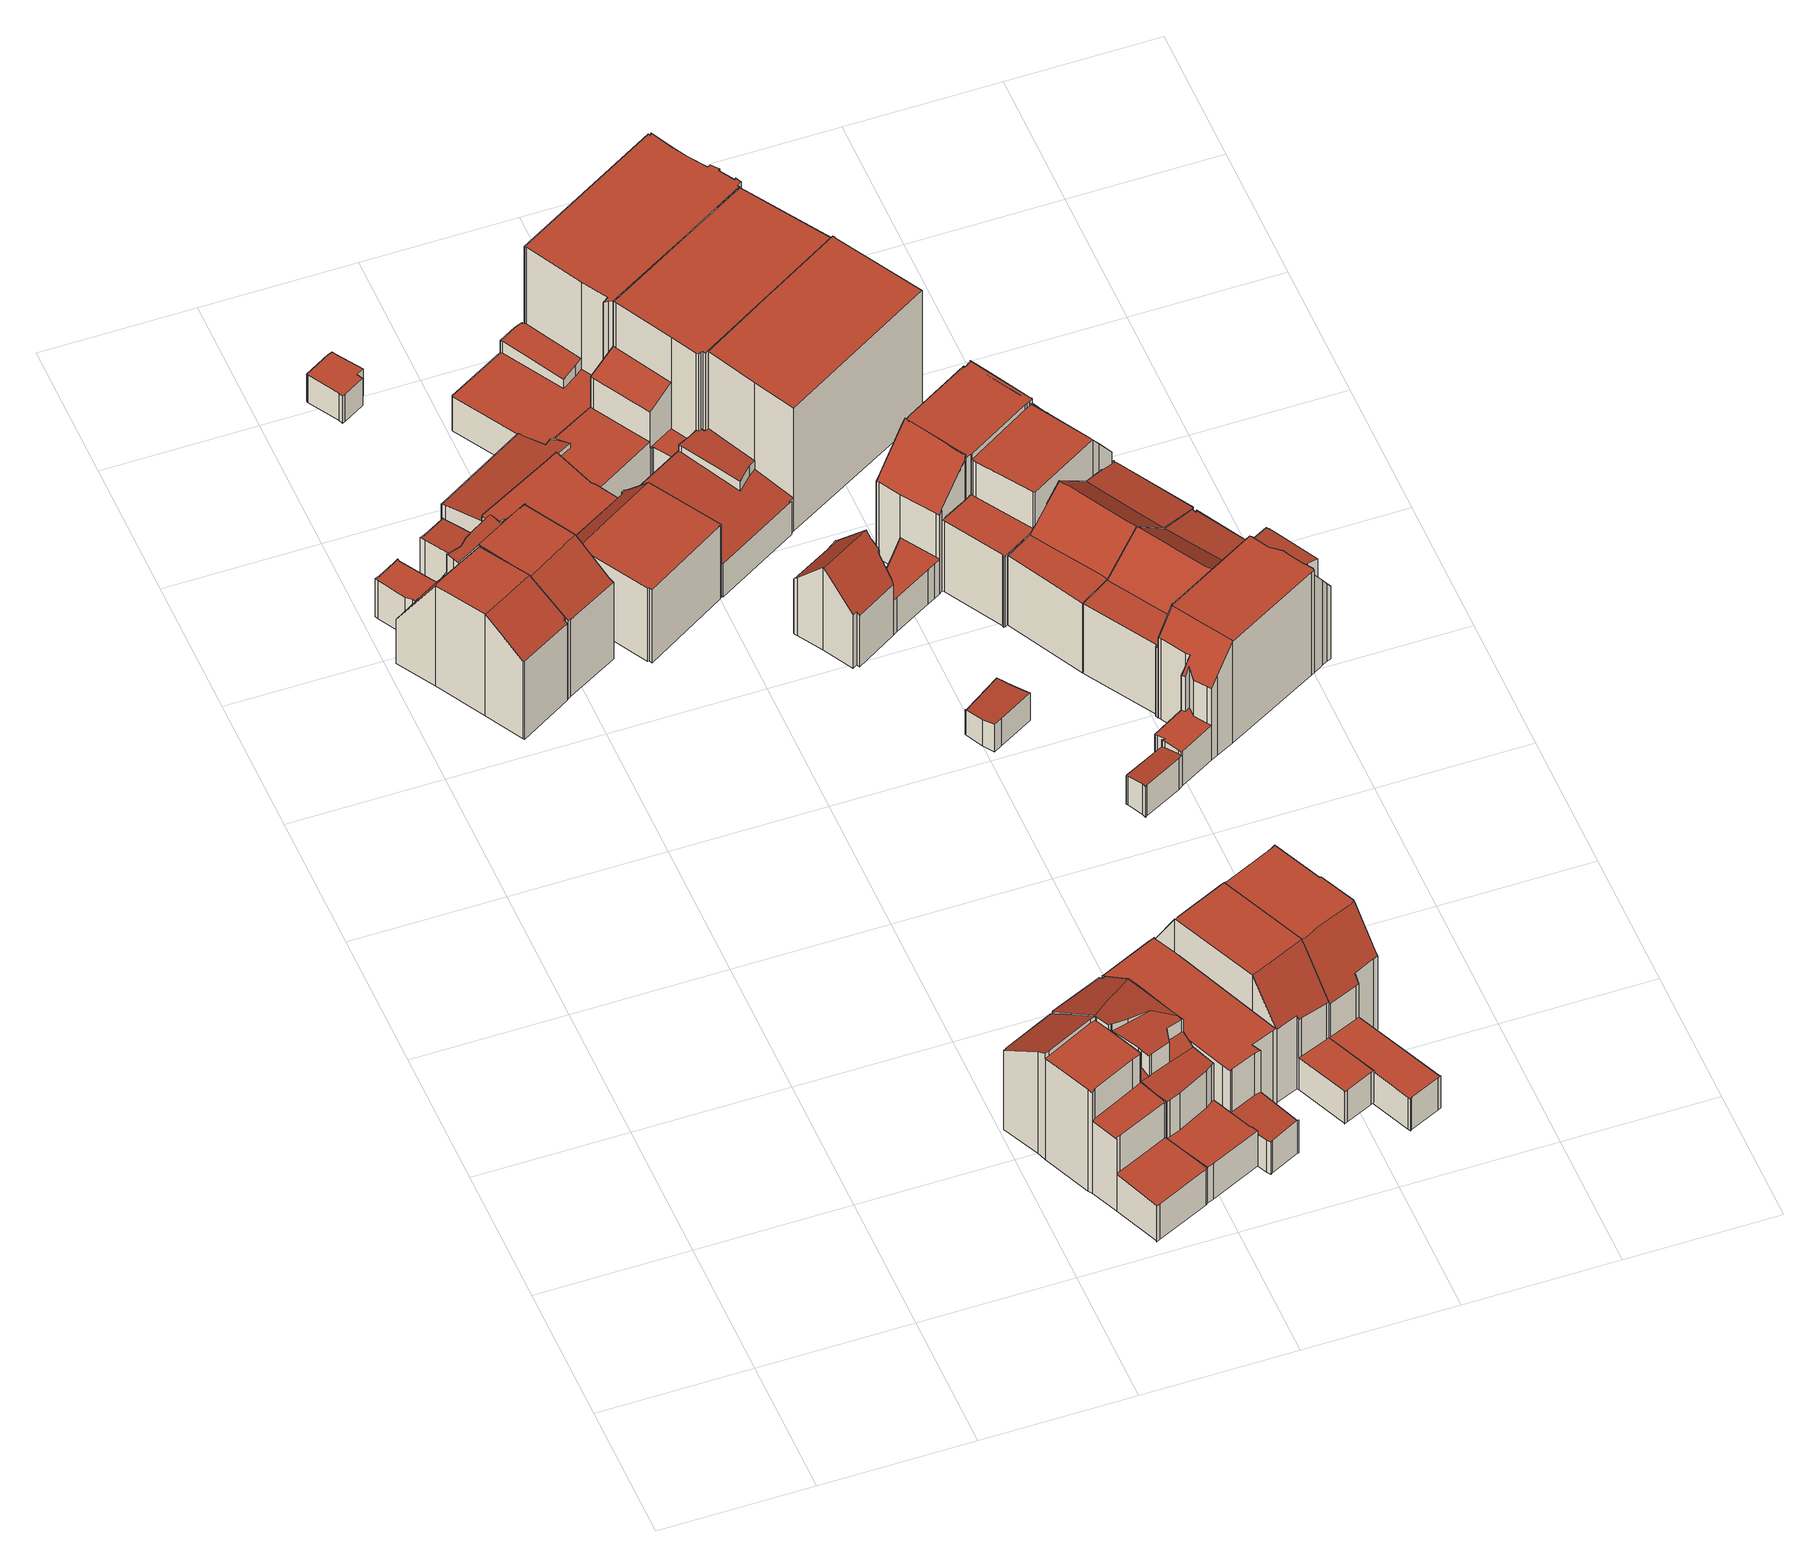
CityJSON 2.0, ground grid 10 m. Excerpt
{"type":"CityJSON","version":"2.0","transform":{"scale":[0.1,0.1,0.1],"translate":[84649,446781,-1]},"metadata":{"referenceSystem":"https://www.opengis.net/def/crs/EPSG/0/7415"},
"CityObjects":{
"building1":{"type":"Building","attributes":{"dak_type":"slanted","data_area":38.62,"data_coverage":0.849,"geconstateerd":false,"gid":18958250,"h_dak_50p":7.44,"h_dak_70p":8.43,"h_dak_max":8.59,"h_dak_min":3.1,"h_maaiveld":-0.127,"kas_warenhuis":false,"lod11_replace":false,"ondergronds_type":"above ground","oorspronkelijkbouwjaar":1907,"pw_actueel":"yes","pw_bron":"ahn3","reconstructie_methode":"tudelft3d-geoflow","reconstruction_skipped":false,"rmse_lod12":2.55,"rmse_lod13":1.94,"rmse_lod22":0.0307,"rn":1,"status":"Pand in gebruik","t_run":51.1,"val3dity_codes_lod12":"[]","val3dity_codes_lod13":"[]","val3dity_codes_lod22":"[]"},"children":["building1-1"]},
"building1-1":{"type":"BuildingPart","parents":["building1"],"geometry":[{"type":"Solid","lod":"2.2","boundaries":[[[[0,1,2,3,4,5,6,7,8,9,10,11,12,13,14,15,16,17,18,19,20,21,22,23,24]],[[25,14,13,26]],[[27,4,3,28]],[[29,0,24,30]],[[31,11,10,32]],[[33,12,11,31]],[[34,16,15,35]],[[36,6,5,37]],[[28,3,2,38]],[[37,5,4,27]],[[39,8,7,40]],[[40,7,6,36]],[[32,10,9,41]],[[41,9,8,39]],[[42,19,18,43]],[[44,1,0,29]],[[38,2,1,44]],[[45,23,22,46]],[[47,21,20,48]],[[46,22,21,47]],[[48,20,19,42]],[[49,17,16,34]],[[43,18,17,49]],[[35,15,14,25]],[[26,13,12,33]],[[30,24,23,45]],[[32,50,51,52,27,28,53,31]],[[41,39,40,36,37,27,52,51,50,32]],[[26,33,31,53,28,38,44,29,54,35,25]],[[30,45,46,47,48,42,43,49,34,35,54,29]]]],"semantics":{"surfaces":[{"type":"GroundSurface"},{"type":"WallSurface","on_footprint_edge":true},{"type":"RoofSurface"}],"values":[[0,1,1,1,1,1,1,1,1,1,1,1,1,1,1,1,1,1,1,1,1,1,1,1,1,1,2,2,2,2]]}}]},
"building2":{"type":"Building","attributes":{"dak_type":"slanted","data_area":38.26,"data_coverage":0.827,"geconstateerd":false,"gid":17147213,"h_dak_50p":7.58,"h_dak_70p":8.41,"h_dak_max":8.57,"h_dak_min":3.1,"h_maaiveld":-0.14,"kas_warenhuis":false,"lod11_replace":false,"ondergronds_type":"above ground","oorspronkelijkbouwjaar":1907,"pw_actueel":"yes","pw_bron":"ahn3","reconstructie_methode":"tudelft3d-geoflow","reconstruction_skipped":false,"rmse_lod12":2.37,"rmse_lod13":1.08,"rmse_lod22":0.0577,"rn":1,"status":"Pand in gebruik","t_run":80.27,"val3dity_codes_lod12":"[]","val3dity_codes_lod13":"[]","val3dity_codes_lod22":"[]"},"children":["building2-1"]},
"building2-1":{"type":"BuildingPart","parents":["building2"],"geometry":[{"type":"Solid","lod":"2.2","boundaries":[[[[55,56,57,58,59,60,61,62,63,64,2,65,66,67,68,69,70,71,72,73,74,75,76,77,78,79,80]],[[81,66,65,82]],[[83,84,66,81]],[[82,65,2,38]],[[85,67,66,84]],[[86,87,64,63,88]],[[88,63,62,89]],[[90,75,74,91]],[[92,93,94,95]],[[93,96,97,98]],[[99,60,59,100]],[[101,55,80,102]],[[103,71,70,104]],[[104,70,69,105]],[[106,68,67,85]],[[107,90,108,109]],[[105,69,68,106]],[[91,74,73,110]],[[111,72,71,103]],[[98,97,112,113]],[[114,76,75,90,107]],[[115,77,76,114]],[[116,117,118,119]],[[120,79,78,121]],[[102,80,79,120]],[[122,57,56,123]],[[124,58,57,122]],[[89,62,61,125]],[[38,2,64,87]],[[119,118,87,86]],[[100,59,58,126]],[[125,61,60,99]],[[123,56,55,101]],[[113,112,84,83]],[[109,108,96,93,92]],[[95,94,117,116]],[[121,78,77,115]],[[110,73,72,111]],[[126,58,124]],[[121,127,128,89,125,129,130,102,120]],[[131,101,102,130,129,125,99]],[[84,112,97,96,108,90,91,110,111,103,104,105,106,85]],[[117,94,93,98,113,83,81,82,38,87,118]],[[128,127,121,115,114,107,109,92,95,116,119,86,88,89]],[[131,99,100,126,124,122,123,101]]]],"semantics":{"surfaces":[{"type":"GroundSurface"},{"type":"WallSurface","on_footprint_edge":true},{"type":"WallSurface","on_footprint_edge":false},{"type":"RoofSurface"}],"values":[[0,1,1,1,1,1,1,1,2,2,1,1,1,1,1,2,1,1,1,2,1,1,2,1,1,1,1,1,1,2,1,1,1,2,2,2,1,1,1,3,3,3,3,3,3]]}}]},
"building3":{"type":"Building","attributes":{"dak_type":"slanted","data_area":43.94,"data_coverage":0.836,"geconstateerd":false,"gid":14669566,"h_dak_50p":6.96,"h_dak_70p":8.48,"h_dak_max":9.04,"h_dak_min":2.9,"h_maaiveld":-0.131,"kas_warenhuis":false,"lod11_replace":false,"ondergronds_type":"above ground","oorspronkelijkbouwjaar":1906,"pw_actueel":"yes","pw_bron":"ahn3","reconstructie_methode":"tudelft3d-geoflow","reconstruction_skipped":false,"rmse_lod12":3.13,"rmse_lod13":1.63,"rmse_lod22":0.0377,"rn":1,"status":"Pand in gebruik","t_run":56.04,"val3dity_codes_lod12":"[]","val3dity_codes_lod13":"[]","val3dity_codes_lod22":"[]"},"children":["building3-1"]},
"building3-1":{"type":"BuildingPart","parents":["building3"],"geometry":[{"type":"Solid","lod":"2.2","boundaries":[[[[132,133,134,135,136,137,138,139,140,141,142,143,144,145,146,147,148,149,150,151]],[[152,138,137,153]],[[154,155,156,157]],[[158,159,134,133,160]],[[157,156,160,161]],[[162,132,151,163]],[[164,141,140,165]],[[165,140,139,166]],[[167,168,155,154]],[[163,151,150,169]],[[170,171,172,173]],[[174,146,145,168,167]],[[168,145,144,175]],[[176,177,178,179]],[[177,143,142,180,181]],[[175,144,143,177,176]],[[182,183,135,134,159]],[[173,172,159,158]],[[184,185,186,187]],[[188,147,146,174]],[[189,148,147,188]],[[169,150,149,190]],[[190,149,148,189]],[[161,160,133,132,162]],[[180,142,141,164]],[[153,137,136,191]],[[191,136,135,183]],[[187,186,183,182]],[[179,178,171,170]],[[181,180,192,193]],[[193,192,185,184]],[[166,139,138,152]],[[190,189,188,174,167,154,157,161,162,163,169]],[[187,182,159,172,171,178,177,181,193,184]],[[176,179,170,173,158,160,156,155,168,175]],[[165,166,152,153,191,183,186,185,192,180,164]]]],"semantics":{"surfaces":[{"type":"GroundSurface"},{"type":"WallSurface","on_footprint_edge":true},{"type":"WallSurface","on_footprint_edge":false},{"type":"RoofSurface"}],"values":[[0,1,2,1,2,1,1,1,2,1,2,1,1,2,1,1,1,2,2,1,1,1,1,1,1,1,1,2,2,2,2,1,3,3,3,3]]}}]},
"building4":{"type":"Building","attributes":{"dak_type":"horizontal","data_area":4.34,"data_coverage":0.706,"geconstateerd":false,"gid":14669701,"h_dak_50p":2.58,"h_dak_70p":2.58,"h_dak_max":2.65,"h_dak_min":2.56,"h_maaiveld":0.31,"kas_warenhuis":false,"lod11_replace":false,"ondergronds_type":"above ground","oorspronkelijkbouwjaar":1999,"pw_actueel":"yes","pw_bron":"ahn3","reconstructie_methode":"tudelft3d-geoflow","reconstruction_skipped":false,"rmse_lod12":0.0172,"rmse_lod13":0.0179,"rmse_lod22":0.0137,"rn":1,"status":"Pand in gebruik","t_run":24.86,"val3dity_codes_lod12":"[]","val3dity_codes_lod13":"[]","val3dity_codes_lod22":"[]"},"children":["building4-1"]},
"building4-1":{"type":"BuildingPart","parents":["building4"],"geometry":[{"type":"Solid","lod":"2.2","boundaries":[[[[194,195,196,197,198,199,200,201,202,203,204]],[[205,203,202,206]],[[207,204,203,205]],[[208,196,195,209]],[[210,199,198,211]],[[212,200,199,210]],[[213,201,200,212]],[[214,197,196,208]],[[211,198,197,214]],[[206,202,201,213]],[[215,194,204,207]],[[209,195,194,215]],[[209,215,207,205,206,213,212,210,211,214,208]]]],"semantics":{"surfaces":[{"type":"GroundSurface"},{"type":"WallSurface","on_footprint_edge":true},{"type":"RoofSurface"}],"values":[[0,1,1,1,1,1,1,1,1,1,1,1,2]]}}]},
"building5":{"type":"Building","attributes":{"dak_type":"slanted","data_area":42.23,"data_coverage":0.804,"geconstateerd":false,"gid":14669576,"h_dak_50p":7.07,"h_dak_70p":7.96,"h_dak_max":9.04,"h_dak_min":2.86,"h_maaiveld":-0.131,"kas_warenhuis":false,"lod11_replace":false,"ondergronds_type":"above ground","oorspronkelijkbouwjaar":1906,"pw_actueel":"yes","pw_bron":"ahn3","reconstructie_methode":"tudelft3d-geoflow","reconstruction_skipped":false,"rmse_lod12":2.63,"rmse_lod13":1.13,"rmse_lod22":0.219,"rn":1,"status":"Pand in gebruik","t_run":72.35,"val3dity_codes_lod12":"[]","val3dity_codes_lod13":"[]","val3dity_codes_lod22":"[]"},"children":["building5-1"]},
"building5-1":{"type":"BuildingPart","parents":["building5"],"geometry":[{"type":"Solid","lod":"2.2","boundaries":[[[[216,217,218,219,220,221,222,223,137,224,225,226,134,227,228,229,230,231,232,151,233,234,235,236,237,238,239,240]],[[241,233,151,242]],[[243,244,245,246]],[[247,222,221,248]],[[249,235,234,250]],[[251,236,235,249]],[[252,226,225,253]],[[254,228,227,255]],[[256,257,258,259]],[[260,223,222,247]],[[261,224,137,262]],[[159,134,226,252]],[[263,216,240,264]],[[265,266,267,268]],[[259,258,269,270]],[[271,272,273,274,275]],[[272,271,276]],[[268,267,277,278]],[[279,230,229,280,281]],[[248,221,220,282]],[[264,240,239,283]],[[283,239,238,284]],[[285,286,287]],[[262,137,223,260]],[[246,245,266,265]],[[288,218,217,274]],[[282,220,219,277]],[[289,232,231,290]],[[242,151,232,289]],[[250,234,233,241]],[[291,237,236,251]],[[284,238,237,291]],[[292,293,294]],[[295,294,286,285]],[[281,280,296,297]],[[280,229,228,254]],[[255,227,134,159]],[[293,292,298,299]],[[278,277,219,218,288]],[[270,269,273,272]],[[253,225,224,261,300]],[[300,261,244,243]],[[290,231,230,279]],[[297,296,294,295]],[[299,298,301,302]],[[302,301,257,256]],[[275,274,217,216,263]],[[282,277,267,266,245,244,261,262,260,247,248]],[[242,289,290,303,304,305,306,307,308,283,284,291,251,249,250,241]],[[273,269,258,309,288,274]],[[259,270,272,276,287,286,294,293,299,302,256]],[[246,265,268,278,288,309,258,257,301,310,159,252,253,300,243]],[[296,280,254,255,159,310,301,298,292,294]],[[305,304,303,290,279,281,297,295,285,287,276,271,275,263,264,283,308,307,306]]]],"semantics":{"surfaces":[{"type":"GroundSurface"},{"type":"WallSurface","on_footprint_edge":true},{"type":"WallSurface","on_footprint_edge":false},{"type":"RoofSurface"}],"values":[[0,1,2,1,1,1,1,1,2,1,1,1,1,2,2,2,2,2,1,1,1,1,2,1,2,1,1,1,1,1,1,1,2,2,2,1,1,2,1,2,1,2,1,2,2,2,1,3,3,3,3,3,3,3]]}}]},
"building6":{"type":"Building","attributes":{"dak_type":"slanted","data_area":42.58,"data_coverage":0.893,"geconstateerd":false,"gid":14669564,"h_dak_50p":5.9,"h_dak_70p":5.92,"h_dak_max":6.04,"h_dak_min":4.22,"h_maaiveld":-0.247,"kas_warenhuis":false,"lod11_replace":false,"ondergronds_type":"above ground","oorspronkelijkbouwjaar":1926,"pw_actueel":"yes","pw_bron":"ahn3","reconstructie_methode":"tudelft3d-geoflow","reconstruction_skipped":false,"rmse_lod12":0.497,"rmse_lod13":0.6,"rmse_lod22":0.0243,"rn":1,"status":"Pand in gebruik","t_run":40.56,"val3dity_codes_lod12":"[]","val3dity_codes_lod13":"[]","val3dity_codes_lod22":"[]"},"children":["building6-1"]},
"building6-1":{"type":"BuildingPart","parents":["building6"],"geometry":[{"type":"Solid","lod":"2.2","boundaries":[[[[311,312,313,314,315,316,317,318,319,320,321,322,323,324,325,326]],[[327,321,320,328]],[[329,324,323,330]],[[331,315,314,332]],[[333,316,315,331]],[[330,323,322,334]],[[328,320,319,335]],[[332,314,313,336]],[[334,322,321,327]],[[337,325,324,329]],[[338,317,316,333]],[[339,318,317,338]],[[336,313,312,340]],[[335,319,318,339]],[[341,311,326,342]],[[342,326,325,337]],[[340,312,311,341]],[[336,343,344,328,335,339,338,333,331,332]],[[340,341,342,337,329,330,334,327,328,344,343,336]]]],"semantics":{"surfaces":[{"type":"GroundSurface"},{"type":"WallSurface","on_footprint_edge":true},{"type":"RoofSurface"}],"values":[[0,1,1,1,1,1,1,1,1,1,1,1,1,1,1,1,1,2,2]]}}]},
"building7":{"type":"Building","attributes":{"dak_type":"multiple horizontal","data_area":42.82,"data_coverage":0.838,"geconstateerd":false,"gid":17144586,"h_dak_50p":6.37,"h_dak_70p":6.41,"h_dak_max":6.55,"h_dak_min":2.63,"h_maaiveld":-0.127,"kas_warenhuis":false,"lod11_replace":false,"ondergronds_type":"above ground","oorspronkelijkbouwjaar":1906,"pw_actueel":"yes","pw_bron":"ahn3","reconstructie_methode":"tudelft3d-geoflow","reconstruction_skipped":false,"rmse_lod12":1.49,"rmse_lod13":0.0603,"rmse_lod22":0.0364,"rn":1,"status":"Pand in gebruik","t_run":80.32,"val3dity_codes_lod12":"[]","val3dity_codes_lod13":"[]","val3dity_codes_lod22":"[]"},"children":["building7-1"]},
"building7-1":{"type":"BuildingPart","parents":["building7"],"geometry":[{"type":"MultiSurface","lod":"2.2","boundaries":[[[345,346,347,348,349,350,351,352,353,354,355,356,357,356,358,359,360,222,361,362]],[[363,364,355,354,365]],[[366,347,346,367]],[[368,350,349,369]],[[367,346,345,370]],[[370,345,362,371]],[[372,351,350,368]],[[373,374,375,376]],[[377,352,351,372]],[[371,362,361,374,373]],[[374,361,222,378]],[[379,356,355,364]],[[365,354,353,380]],[[381,358,356,379]],[[382,359,358,381]],[[378,222,360,383]],[[383,360,359,382]],[[379,356,357,384]],[[385,386,364,363]],[[380,353,352,377]],[[387,348,347,366]],[[369,349,348,387]],[[376,375,386,385]],[[376,385,363,365,380,377,372,368,369,387,366,367,370,371,373]],[[386,375,374,378,383,382,381,379,384,379,364]]],"semantics":{"surfaces":[{"type":"GroundSurface"},{"type":"WallSurface","on_footprint_edge":true},{"type":"WallSurface","on_footprint_edge":false},{"type":"RoofSurface"}],"values":[0,1,1,1,1,1,1,2,1,1,1,1,1,1,1,1,1,1,2,1,1,1,2,3,3]}}]},
"building8":{"type":"Building","attributes":{"dak_type":"slanted","data_area":43.48,"data_coverage":0.866,"geconstateerd":false,"gid":14669579,"h_dak_50p":9.27,"h_dak_70p":9.3,"h_dak_max":9.44,"h_dak_min":2.56,"h_maaiveld":-0.135,"kas_warenhuis":false,"lod11_replace":false,"ondergronds_type":"above ground","oorspronkelijkbouwjaar":1906,"pw_actueel":"yes","pw_bron":"ahn3","reconstructie_methode":"tudelft3d-geoflow","reconstruction_skipped":false,"rmse_lod12":2.98,"rmse_lod13":0.949,"rmse_lod22":0.0281,"rn":1,"status":"Pand in gebruik","t_run":57.34,"val3dity_codes_lod12":"[]","val3dity_codes_lod13":"[]","val3dity_codes_lod22":"[]"},"children":["building8-1"]},
"building8-1":{"type":"BuildingPart","parents":["building8"],"geometry":[{"type":"Solid","lod":"2.2","boundaries":[[[[388,389,390,391,392,352,393,394,395,396,397,398,399,400,401,402,403,404,405,406,407]],[[408,409,410,411]],[[412,400,399,413]],[[414,401,400,412]],[[415,406,405,416]],[[417,402,401,414]],[[418,393,352,419]],[[420,392,391,421]],[[422,394,393,418]],[[423,424,403,402,417]],[[419,352,392,420]],[[416,405,404,425]],[[425,404,403,424]],[[411,410,424,423]],[[426,397,396,427]],[[428,395,394,422]],[[427,396,395,428]],[[429,398,397,426]],[[413,399,398,429]],[[421,391,390,430,431]],[[431,430,409,408]],[[430,390,389,432]],[[433,388,407,434]],[[432,389,388,433]],[[434,407,406,415]],[[435,436,437,414,412,413,429,426,427,428,422]],[[437,436,435,422,418,438,439,440,417,414]],[[431,408,411,423,417,440,439,438,418,419,420,421]],[[410,409,430,432,433,434,415,416,425,424]]]],"semantics":{"surfaces":[{"type":"GroundSurface"},{"type":"WallSurface","on_footprint_edge":false},{"type":"WallSurface","on_footprint_edge":true},{"type":"RoofSurface"}],"values":[[0,1,2,2,2,2,2,2,2,2,2,2,2,1,2,2,2,2,2,2,1,2,2,2,2,3,3,3,3]]}}]},
"building9":{"type":"Building","attributes":{"dak_type":"multiple horizontal","data_area":151.39,"data_coverage":0.908,"geconstateerd":false,"gid":17144862,"h_dak_50p":10.25,"h_dak_70p":10.33,"h_dak_max":10.62,"h_dak_min":2.53,"h_maaiveld":-0.212,"kas_warenhuis":false,"lod11_replace":false,"ondergronds_type":"above ground","oorspronkelijkbouwjaar":1906,"pw_actueel":"yes","pw_bron":"ahn3","reconstructie_methode":"tudelft3d-geoflow","reconstruction_skipped":false,"rmse_lod12":4.36,"rmse_lod13":0.678,"rmse_lod22":0.0413,"rn":1,"status":"Pand in gebruik","t_run":133.72,"val3dity_codes_lod12":"[]","val3dity_codes_lod13":"[]","val3dity_codes_lod22":"[]"},"children":["building9-1"]},
"building9-1":{"type":"BuildingPart","parents":["building9"],"geometry":[{"type":"Solid","lod":"2.2","boundaries":[[[[441,442,443,444,445,446,447,448,449,450,451,452,453,454,325,324,455,323,322,456,457,458,459,460,461,462,463,464,465,466,467]],[[468,469,470,471]],[[472,456,322,473]],[[474,449,448,475]],[[476,450,449,474]],[[477,458,457,478]],[[479,475,448,447,480]],[[481,446,445,482]],[[483,484,485,486]],[[487,463,462,488]],[[488,462,461,489]],[[490,491,492,493,470]],[[492,452,451,494]],[[495,496,469,468]],[[497,442,441,496,495]],[[496,441,467,484,483]],[[489,461,460,498]],[[482,445,444,499]],[[480,447,446,481]],[[498,460,459,500]],[[500,459,458,477]],[[473,322,323,501]],[[499,444,443,502]],[[503,478,457,456,472]],[[504,505,478,503]],[[494,451,450,476]],[[502,443,442,497]],[[506,507,508,509]],[[507,453,452,492,491]],[[510,464,463,487]],[[511,465,464,510]],[[512,513,466,465,511]],[[514,515,513,512]],[[484,467,466,513]],[[516,517,515,514]],[[486,485,491,490]],[[509,508,518,519,520]],[[520,519,521,522]],[[522,521,505,504]],[[523,524,454,453,507,506]],[[501,323,455,525,526]],[[526,525,524,523]],[[527,325,454,524]],[[525,455,324,528]],[[528,324,325,527]],[[519,518,517,516]],[[471,470,493,475,479]],[[496,483,486,490,470,469]],[[471,479,480,481,482,499,502,497,495,468]],[[505,521,519,516,514,512,511,510,487,488,489,498,500,477,478]],[[506,509,520,522,504,503,472,473,501,526,523]],[[528,527,524,525]],[[517,518,508,507,491,485,484,513,515]],[[475,493,492,494,476,474]]]],"semantics":{"surfaces":[{"type":"GroundSurface"},{"type":"WallSurface","on_footprint_edge":false},{"type":"WallSurface","on_footprint_edge":true},{"type":"RoofSurface"}],"values":[[0,1,2,2,2,2,2,2,1,2,2,1,2,1,2,2,2,2,2,2,2,2,2,2,1,2,2,1,2,2,2,2,1,2,1,1,1,1,1,2,2,1,2,2,2,1,1,3,3,3,3,3,3,3]]}}]},
"building10":{"type":"Building","attributes":{"dak_type":"multiple horizontal","data_area":106.92,"data_coverage":0.892,"geconstateerd":false,"gid":11192207,"h_dak_50p":10.36,"h_dak_70p":10.43,"h_dak_max":10.66,"h_dak_min":2.62,"h_maaiveld":-0.202,"kas_warenhuis":false,"lod11_replace":false,"ondergronds_type":"above ground","oorspronkelijkbouwjaar":1906,"pw_actueel":"yes","pw_bron":"ahn3","reconstructie_methode":"tudelft3d-geoflow","reconstruction_skipped":false,"rmse_lod12":3.67,"rmse_lod13":0.869,"rmse_lod22":0.769,"rn":1,"status":"Pand in gebruik","t_run":97.99,"val3dity_codes_lod12":"[]","val3dity_codes_lod13":"[]","val3dity_codes_lod22":"[]"},"children":["building10-1"]},
"building10-1":{"type":"BuildingPart","parents":["building10"],"geometry":[{"type":"Solid","lod":"2.2","boundaries":[[[[529,530,531,532,533,534,535,536,537,442,538,441,539,540,465,462,541,542,543,544,545,546,547,548,549,550,551]],[[552,553,554,555]],[[556,533,532,557]],[[557,532,531,558]],[[558,531,530,559]],[[560,548,547,561,562]],[[563,546,545,564]],[[565,542,541,566]],[[567,462,465,568]],[[568,465,540,569]],[[555,554,570,571,572]],[[566,541,462,567]],[[573,574,575,576]],[[564,545,544,577]],[[572,571,578,579]],[[495,580,441,538,581]],[[582,539,441,580]],[[579,578,583,584]],[[585,549,548,560]],[[586,550,549,585]],[[587,551,550,586]],[[588,543,542,565]],[[584,583,580,495]],[[589,536,535,590]],[[590,535,534,591]],[[592,537,536,589]],[[591,534,533,556]],[[593,594,570,554]],[[576,575,594,593]],[[595,588,574,573]],[[577,544,543,588,595]],[[561,547,546,563]],[[562,561,553,552]],[[596,442,537,592]],[[581,538,442,596]],[[569,540,539,582]],[[597,529,551,587]],[[559,530,529,597]],[[580,583,578,571,570,594,575,574,588,565,566,567,568,569,582]],[[595,573,576,593,554,553,561,563,564,577]],[[586,585,560,562,552,555,572,579,584,495,581,596,592,589,590,591,556,557,558,559,597,587]]]],"semantics":{"surfaces":[{"type":"GroundSurface"},{"type":"WallSurface","on_footprint_edge":false},{"type":"WallSurface","on_footprint_edge":true},{"type":"RoofSurface"}],"values":[[0,1,2,2,2,2,2,2,2,2,1,2,1,2,1,2,2,1,2,2,2,2,1,2,2,2,2,1,1,1,2,2,1,2,2,2,2,2,3,3,3]]}}]},
"building11":{"type":"Building","attributes":{"dak_type":"slanted","data_area":51.48,"data_coverage":0.87,"geconstateerd":false,"gid":14669571,"h_dak_50p":8.79,"h_dak_70p":9.29,"h_dak_max":9.42,"h_dak_min":2.5,"h_maaiveld":-0.17,"kas_warenhuis":false,"lod11_replace":false,"ondergronds_type":"above ground","oorspronkelijkbouwjaar":1906,"pw_actueel":"yes","pw_bron":"ahn3","reconstructie_methode":"tudelft3d-geoflow","reconstruction_skipped":false,"rmse_lod12":3.68,"rmse_lod13":0.908,"rmse_lod22":0.0231,"rn":1,"status":"Pand in gebruik","t_run":66.02,"val3dity_codes_lod12":"[]","val3dity_codes_lod13":"[]","val3dity_codes_lod22":"[]"},"children":["building11-1"]},
"building11-1":{"type":"BuildingPart","parents":["building11"],"geometry":[{"type":"Solid","lod":"2.2","boundaries":[[[[598,599,600,601,602,603,604,605,606,607,608,609,610,611,612,613,614,615,616,617,618,619,620,621,622,623,624]],[[625,601,600,626]],[[627,605,604,628]],[[629,618,617,630]],[[631,619,618,629]],[[632,614,613,633]],[[634,615,614,632]],[[635,610,609,414]],[[413,611,610,635]],[[636,612,611,413]],[[633,613,612,636]],[[414,609,608,417]],[[630,617,616,637]],[[637,616,615,634]],[[638,620,619,631]],[[628,604,603,639]],[[640,602,601,625]],[[626,600,599,641]],[[642,643,598,624,644]],[[644,624,623,645]],[[645,623,622,646]],[[417,608,607,647]],[[639,603,602,640]],[[648,424,649,650]],[[424,606,605,627]],[[651,652,643,642]],[[641,599,598,643]],[[647,607,606,424,648]],[[646,622,621,653]],[[653,621,620,638]],[[650,649,652,651]],[[637,634,632,633,636,413,635,414,654,655]],[[656,657,638,631,629,630,637,655,654,414,417,658]],[[643,652,649,424,627,628,639,640,625,626,641]],[[657,656,658,417,647,648,650,651,642,644,645,646,653,638]]]],"semantics":{"surfaces":[{"type":"GroundSurface"},{"type":"WallSurface","on_footprint_edge":true},{"type":"WallSurface","on_footprint_edge":false},{"type":"RoofSurface"}],"values":[[0,1,1,1,1,1,1,1,1,1,1,1,1,1,1,1,1,1,1,1,1,1,1,2,1,2,1,1,1,1,2,3,3,3,3]]}}]},
"building12":{"type":"Building","attributes":{"dak_type":"multiple horizontal","data_area":116.19,"data_coverage":0.908,"geconstateerd":false,"gid":11190886,"h_dak_50p":10.31,"h_dak_70p":10.37,"h_dak_max":10.61,"h_dak_min":2.66,"h_maaiveld":-0.235,"kas_warenhuis":false,"lod11_replace":false,"ondergronds_type":"above ground","oorspronkelijkbouwjaar":1906,"pw_actueel":"yes","pw_bron":"ahn3","reconstructie_methode":"tudelft3d-geoflow","reconstruction_skipped":false,"rmse_lod12":3.72,"rmse_lod13":0.385,"rmse_lod22":0.038,"rn":1,"status":"Pand in gebruik","t_run":123.16,"val3dity_codes_lod12":"[]","val3dity_codes_lod13":"[]","val3dity_codes_lod22":"[]"},"children":["building12-1"]},
"building12-1":{"type":"BuildingPart","parents":["building12"],"geometry":[{"type":"Solid","lod":"2.2","boundaries":[[[[659,660,661,662,663,664,312,311,665,666,667,448,447,446,668,669,670,671,672]],[[673,447,448,674]],[[675,311,312,676]],[[674,448,667,677]],[[678,679,680,681]],[[682,671,670,683]],[[684,672,671,682]],[[677,667,666,679,678]],[[685,686,687,688]],[[689,446,447,673]],[[690,659,672,684]],[[688,687,691,692]],[[693,694,695,696,697]],[[697,696,660,659,690]],[[698,699,694,693]],[[692,691,695,694]],[[700,661,660,696]],[[701,662,661,700]],[[702,663,662,701]],[[703,668,446,689]],[[704,669,668,703]],[[683,670,669,704,705]],[[705,704,699,698]],[[706,665,311,675]],[[679,666,665,706]],[[676,312,664,707]],[[681,680,686,685]],[[707,664,663,702]],[[691,687,686,680,679,706,675,676,707,702,701,700,696,695]],[[681,685,688,692,694,699,704,703,689,673,674,677,678]],[[705,698,693,697,690,684,682,683]]]],"semantics":{"surfaces":[{"type":"GroundSurface"},{"type":"WallSurface","on_footprint_edge":true},{"type":"WallSurface","on_footprint_edge":false},{"type":"RoofSurface"}],"values":[[0,1,1,1,2,1,1,1,2,1,1,2,2,1,2,2,1,1,1,1,1,1,2,1,1,1,2,1,3,3,3]]}}]},
"building13":{"type":"Building","attributes":{"dak_type":"slanted","data_area":66.91,"data_coverage":0.864,"geconstateerd":false,"gid":14669585,"h_dak_50p":8.29,"h_dak_70p":9.23,"h_dak_max":9.53,"h_dak_min":2.66,"h_maaiveld":-0.232,"kas_warenhuis":false,"lod11_replace":false,"ondergronds_type":"above ground","oorspronkelijkbouwjaar":1871,"pw_actueel":"yes","pw_bron":"ahn3","reconstructie_methode":"tudelft3d-geoflow","reconstruction_skipped":false,"rmse_lod12":2.79,"rmse_lod13":2.27,"rmse_lod22":0.0887,"rn":1,"status":"Pand in gebruik","t_run":120.19,"val3dity_codes_lod12":"[]","val3dity_codes_lod13":"[]","val3dity_codes_lod22":"[]"},"children":["building13-1"]},
"building13-1":{"type":"BuildingPart","parents":["building13"],"geometry":[{"type":"Solid","lod":"2.2","boundaries":[[[[708,709,710,711,712,713,714,715,716,717,718,719,720,721,722,723,724,725,726,727,728,729,730,731,732,733,734,735,736,737,738,739,740,741,742,743,744,745,746,747,748,749,750,751,752,753,754]],[[755,749,748,756]],[[757,730,729,758]],[[759,753,752,760]],[[760,752,751,761]],[[762,750,749,755]],[[763,764,720,719,765]],[[766,767,742,741,768]],[[769,743,742,767]],[[770,725,724,771]],[[772,773,774,775]],[[776,733,732,777]],[[778,734,733,776,779]],[[780,781,773,772]],[[782,710,709,783]],[[784,785,708,754,786]],[[787,788,785,784]],[[789,790,791,792]],[[768,741,740,793]],[[794,722,721,795]],[[793,740,739,796,797]],[[798,737,736,799]],[[761,751,750,762]],[[783,709,708,785]],[[800,801,802,803]],[[804,717,716,805]],[[756,748,747,806]],[[807,808,809,810]],[[811,728,727,812]],[[813,814,812,815]],[[816,726,725,770]],[[765,719,718,817]],[[781,715,714,818]],[[805,716,715,781,780]],[[819,820,821,822]],[[817,718,717,804]],[[775,774,767,766]],[[823,824,814,813]],[[825,731,826]],[[786,754,753,759]],[[827,828,820,819]],[[808,829,830,831]],[[779,776,832,833]],[[822,821,764,763]],[[795,721,720,764]],[[758,729,728,811]],[[834,735,734,778]],[[799,736,735,834]],[[777,732,731,825]],[[835,836,837,838]],[[810,809,839,840]],[[806,747,746,841,842]],[[842,841,801,800]],[[841,746,745,843]],[[844,744,743,769]],[[843,745,744,844]],[[815,812,727,726,816]],[[797,796,790,789]],[[796,739,738,845]],[[792,791,846,847]],[[840,839,788,787]],[[826,731,730,757]],[[833,832,836,835]],[[848,711,710,782]],[[831,830,712,711,848]],[[847,846,828,827]],[[849,850,829,808,851]],[[851,808,807]],[[803,802,852,853]],[[853,852,850,849]],[[854,713,712,830]],[[845,738,737,798]],[[855,723,722,794]],[[771,724,723,855]],[[838,837,824,823]],[[818,714,713,854]],[[807,810,840,856,762,755,756,806,842,800,803,853,849,851]],[[759,760,761,762,856,840,787,784,786]],[[824,837,836,832,776,777,825,826,757,758,811,812,814]],[[831,848,782,783,785,788,839,809,808]],[[792,847,827,819,822,763,765,817,804,805,780,772,775,766,768,793,797,789]],[[774,773,781,818,854,830,829,850,852,802,801,841,843,844,769,767]],[[771,855,794,795,764,821,820,828,846,791,790,796,845,798,799,834,778,779,833,835,838,823,813,815,816,770]]]],"semantics":{"surfaces":[{"type":"GroundSurface"},{"type":"WallSurface","on_footprint_edge":true},{"type":"WallSurface","on_footprint_edge":false},{"type":"RoofSurface"}],"values":[[0,1,1,1,1,1,1,1,1,1,2,1,1,2,1,1,2,2,1,1,1,1,1,1,2,1,1,2,1,2,1,1,1,1,2,1,2,2,1,1,2,2,2,2,1,1,1,1,1,2,2,1,2,1,1,1,1,2,1,2,2,1,2,1,1,2,2,2,2,2,1,1,1,1,2,1,3,3,3,3,3,3,3]]}}]},
"building14":{"type":"Building","attributes":{"dak_type":"slanted","data_area":56.83,"data_coverage":0.868,"geconstateerd":false,"gid":11193338,"h_dak_50p":5.96,"h_dak_70p":6.84,"h_dak_max":8.59,"h_dak_min":1.88,"h_maaiveld":-0.227,"kas_warenhuis":false,"lod11_replace":false,"ondergronds_type":"above ground","oorspronkelijkbouwjaar":1871,"pw_actueel":"yes","pw_bron":"ahn3","reconstructie_methode":"tudelft3d-geoflow","reconstruction_skipped":false,"rmse_lod12":0.867,"rmse_lod13":1.02,"rmse_lod22":0.0442,"rn":1,"status":"Pand in gebruik","t_run":100.82,"val3dity_codes_lod12":"[]","val3dity_codes_lod13":"[]","val3dity_codes_lod22":"[]"},"children":["building14-1","building14-2"]},
"building14-1":{"type":"BuildingPart","parents":["building14"],"geometry":[{"type":"Solid","lod":"2.2","boundaries":[[[[857,858,859,860,861,862,863,864,865,866,867,868,869,870,871]],[[872,868,867,873]],[[873,867,866,874]],[[874,866,865,875]],[[876,869,868,872]],[[877,862,861,878]],[[879,870,869,876]],[[880,871,870,879]],[[881,863,862,877]],[[882,857,871,880]],[[883,864,863,881]],[[878,861,860,884]],[[885,858,857,882]],[[875,865,864,883]],[[884,860,859,886]],[[886,859,858,885]],[[875,883,881,887,888,876,872,873,874]],[[889,890,891,879,876,888,887,881,877,892]],[[890,889,892,877,878,884,893,894,882,880,879,891]],[[885,882,894,893,884,886]]]],"semantics":{"surfaces":[{"type":"GroundSurface"},{"type":"WallSurface","on_footprint_edge":true},{"type":"RoofSurface"}],"values":[[0,1,1,1,1,1,1,1,1,1,1,1,1,1,1,1,2,2,2,2]]}}]},
"building14-2":{"type":"BuildingPart","parents":["building14"],"geometry":[{"type":"Solid","lod":"2.2","boundaries":[[[[895,896,897,898,899,900,901,902]],[[903,898,897,904]],[[905,895,902,906]],[[907,899,898,903]],[[908,896,895,905]],[[909,901,900,910]],[[904,897,896,908]],[[910,900,899,907]],[[906,902,901,909]],[[906,909,910,907,903,904,908,905]]]],"semantics":{"surfaces":[{"type":"GroundSurface"},{"type":"WallSurface","on_footprint_edge":true},{"type":"RoofSurface"}],"values":[[0,1,1,1,1,1,1,1,1,2]]}}]},
"building15":{"type":"Building","attributes":{"dak_type":"slanted","data_area":37.27,"data_coverage":0.817,"geconstateerd":false,"gid":11193334,"h_dak_50p":8.77,"h_dak_70p":8.86,"h_dak_max":9.06,"h_dak_min":5.79,"h_maaiveld":-0.226,"kas_warenhuis":false,"lod11_replace":false,"ondergronds_type":"above ground","oorspronkelijkbouwjaar":1871,"pw_actueel":"yes","pw_bron":"ahn3","reconstructie_methode":"tudelft3d-geoflow","reconstruction_skipped":false,"rmse_lod12":1.42,"rmse_lod13":0.828,"rmse_lod22":0.0724,"rn":1,"status":"Pand in gebruik","t_run":56.51,"val3dity_codes_lod12":"[]","val3dity_codes_lod13":"[]","val3dity_codes_lod22":"[]"},"children":["building15-1"]},
"building15-1":{"type":"BuildingPart","parents":["building15"],"geometry":[{"type":"Solid","lod":"2.2","boundaries":[[[[911,912,913,914,915,916,917,918,919,920,921,741,922,923,738,924,925,926,927,928]],[[929,738,923,930]],[[931,924,738,929,932]],[[933,925,924,931]],[[934,919,918,935]],[[936,917,916,937]],[[938,741,921,939]],[[940,941,942,943]],[[932,929,941,940]],[[944,926,925,933]],[[945,927,926,944]],[[939,921,920,946]],[[946,920,919,934]],[[947,948,937,949]],[[949,937,916,915,950]],[[943,942,948,947]],[[950,915,914,951]],[[951,914,913,952]],[[952,913,912,953]],[[954,911,928,955]],[[955,928,927,945]],[[953,912,911,954]],[[930,923,922,956]],[[956,922,741,938]],[[935,918,917,936]],[[950,957,958,931,932,940,943,947,949]],[[953,954,955,945,944,933,931,958,957,950,951,952]],[[930,956,938,939,946,934,935,936,937,948,942,941,929]]]],"semantics":{"surfaces":[{"type":"GroundSurface"},{"type":"WallSurface","on_footprint_edge":true},{"type":"WallSurface","on_footprint_edge":false},{"type":"RoofSurface"}],"values":[[0,1,1,1,1,1,1,2,2,1,1,1,1,2,1,2,1,1,1,1,1,1,1,1,1,3,3,3]]}}]},
"building16":{"type":"Building","attributes":{"dak_type":"slanted","data_area":49.79,"data_coverage":0.868,"geconstateerd":false,"gid":18958395,"h_dak_50p":8.42,"h_dak_70p":8.46,"h_dak_max":8.87,"h_dak_min":2.14,"h_maaiveld":-0.226,"kas_warenhuis":false,"lod11_replace":false,"ondergronds_type":"above ground","oorspronkelijkbouwjaar":1871,"pw_actueel":"yes","pw_bron":"ahn3","reconstructie_methode":"tudelft3d-geoflow","reconstruction_skipped":false,"rmse_lod12":2.25,"rmse_lod13":0.764,"rmse_lod22":0.175,"rn":1,"status":"Pand in gebruik","t_run":87.7,"val3dity_codes_lod12":"[]","val3dity_codes_lod13":"[]","val3dity_codes_lod22":"[]"},"children":["building16-1"]},
"building16-1":{"type":"BuildingPart","parents":["building16"],"geometry":[{"type":"Solid","lod":"2.2","boundaries":[[[[959,960,961,962,963,964,965,966,967,968,969,970,971,972,973,974,975,976,977,978,979,980,981,982,983,984,985,986,987,988,989,990,991,992,993]],[[994,961,960,995,996]],[[996,995,997,998]],[[999,1000,1001,1002]],[[1003,990,989,1004]],[[1005,991,990,1003]],[[1006,969,968,1007]],[[1008,959,993,1009]],[[1010,1011,974,973,1012]],[[1013,972,971,1014]],[[1012,973,972,1013]],[[1015,975,974,1011]],[[1016,1017,1014,1018]],[[1019,983,982,1020,1021]],[[1022,984,983,1019]],[[1023,981,980,1024]],[[1020,982,981,1023]],[[1025,964,963,1026]],[[1021,1020,1027,1028]],[[1029,979,978,1030]],[[1031,1032,1011,1010]],[[1033,976,975,1015]],[[1034,1035,1036,1037]],[[1030,978,977,1038]],[[1024,980,979,1029]],[[1038,977,976,1033]],[[1039,1040,1017,1016]],[[1018,1014,971,970,1041]],[[1042,1041,970,969,1006]],[[1028,1027,1035,1034]],[[1043,1044,1045,1046]],[[1047,966,965,1048]],[[1049,1050,986,985,1051]],[[1052,1053,987,986,1050]],[[1054,965,964,1025,1055]],[[1048,965,1054]],[[1051,985,984,1022]],[[1056,962,961,994]],[[1057,1058,1053,1052]],[[1059,967,966,1047]],[[1007,968,967,1059]],[[1060,992,991,1005]],[[1061,988,987,1053]],[[998,997,1062,1063]],[[1055,1025,1064,1065]],[[1065,1064,1066,1067]],[[1026,963,962,1056]],[[1067,1066,1000,999]],[[1009,993,992,1060]],[[995,960,959,1008]],[[1063,1062,1058,1057]],[[1002,1001,1050,1049]],[[1004,989,988,1061]],[[1037,1036,1068,1069]],[[1069,1068,1040,1039]],[[1044,1043,1035]],[[1046,1045,1032,1031]],[[1032,1045,1044,1035,1027,1020,1023,1024,1029,1030,1038,1033,1015,1011]],[[1069,1039,1016,1018,1041,1070,1071,1022,1019,1021,1028,1034,1037]],[[1046,1031,1010,1012,1013,1014,1017,1040,1068,1036,1035,1043]],[[1065,1067,999,1002,1049,1051,1022,1071,1070,1041,1042,1006,1007,1059,1047,1048,1054,1055]],[[1063,1057,1052,1050,1001,1000,1066,1064,1025,1026,1056,994,996,998]],[[1060,1005,1003,1004,1061,1053,1058,1062,997,995,1008,1009]]]],"semantics":{"surfaces":[{"type":"GroundSurface"},{"type":"WallSurface","on_footprint_edge":true},{"type":"WallSurface","on_footprint_edge":false},{"type":"RoofSurface"}],"values":[[0,1,2,2,1,1,1,1,1,1,1,1,2,1,1,1,1,1,2,1,2,1,2,1,1,1,2,1,1,2,2,1,1,1,1,1,1,1,2,1,1,1,1,2,2,2,1,2,1,1,2,2,1,2,2,2,2,3,3,3,3,3,3]]}}]},
"building17":{"type":"Building","attributes":{"dak_type":"slanted","data_area":50.17,"data_coverage":0.871,"geconstateerd":false,"gid":11190032,"h_dak_50p":5.95,"h_dak_70p":6.78,"h_dak_max":8.12,"h_dak_min":5.35,"h_maaiveld":-0.228,"kas_warenhuis":false,"lod11_replace":false,"ondergronds_type":"above ground","oorspronkelijkbouwjaar":1870,"pw_actueel":"yes","pw_bron":"ahn3","reconstructie_methode":"tudelft3d-geoflow","reconstruction_skipped":false,"rmse_lod12":0.897,"rmse_lod13":0.963,"rmse_lod22":0.0311,"rn":1,"status":"Pand in gebruik","t_run":123.42,"val3dity_codes_lod12":"[]","val3dity_codes_lod13":"[]","val3dity_codes_lod22":"[]"},"children":["building17-1"]},
"building17-1":{"type":"BuildingPart","parents":["building17"],"geometry":[{"type":"Solid","lod":"2.2","boundaries":[[[[1072,1073,969,1074,1075,858,857,870,1076,868,1077,1078,1079,1080,1081,1082,1083,1084,1085,1086]],[[1087,1078,1077,1088]],[[1088,1077,868,872]],[[872,868,1076,1089]],[[1090,1083,1082,1091]],[[1092,1084,1083,1090]],[[1093,1080,1079,1094]],[[1094,1079,1078,1087]],[[879,870,857,882]],[[1095,1081,1080,1093]],[[1091,1082,1081,1095]],[[1096,1072,1086,1097]],[[1098,1085,1084,1092]],[[882,857,858,885]],[[1099,969,1073,1100]],[[1101,1075,1074,1102]],[[1089,1076,870,879]],[[1097,1086,1085,1098]],[[1100,1073,1072,1096]],[[1102,1074,969,1099]],[[885,858,1075,1101]],[[1089,1103,1104,1092,1090,1091,1095,1093,1094,1087,1088,872]],[[1105,1106,1107,879,882,1108,1109,1096,1097,1098]],[[1106,1105,1098,1092,1104,1103,1089,879,1107]],[[1102,1099,1100,1096,1109,1108,882,885,1101]]]],"semantics":{"surfaces":[{"type":"GroundSurface"},{"type":"WallSurface","on_footprint_edge":true},{"type":"RoofSurface"}],"values":[[0,1,1,1,1,1,1,1,1,1,1,1,1,1,1,1,1,1,1,1,1,2,2,2,2]]}}]}
},
"vertices":[
[40,618,9],[41,617,9],[42,616,9],[56,590,9],[75,558,9],[88,535,9],[87,534,9],[88,532,9],[54,512,9],[53,513,9],[39,538,9],[21,570,9],[6,595,9],[23,605,9],[24,606,9],[23,608,9],[22,610,9],[19,614,9],[9,632,9],[8,634,9],[11,635,9],[23,642,9],[26,644,9],[26,642,9],[38,621,9],[24,606,46],[23,605,46],[75,558,94],[56,590,94],[40,618,42],[38,621,42],[21,570,94],[39,538,95],[6,595,46],[22,610,42],[23,608,42],[87,534,76],[88,535,76],[42,616,46],[54,512,75],[88,532,74],[53,513,75],[8,634,41],[9,632,41],[41,617,44],[26,642,41],[26,644,41],[23,642,41],[11,635,41],[19,614,41],[40,538,95],[42,539,95],[74,558,94],[22,571,94],[35,615,42],
[111,579,9],[123,556,9],[125,553,9],[91,534,9],[89,533,9],[75,557,9],[56,591,9],[48,604,9],[46,607,9],[44,612,9],[57,625,9],[61,627,9],[46,652,9],[44,655,9],[47,656,9],[61,664,9],[62,665,9],[62,664,9],[78,638,9],[76,637,9],[79,632,9],[82,625,9],[85,626,9],[85,625,9],[93,612,9],[92,612,9],[61,627,47],[57,625,47],[61,627,46],[61,627,42],[46,652,41],[44,612,70],[44,612,55],[46,607,70],[48,604,69],[79,632,43],[76,637,43],[65,624,70],[65,624,54],[59,620,54],[59,620,70],[65,624,43],[64,626,43],[64,626,51],[75,557,94],[89,533,75],[111,579,94],[92,612,94],[62,665,41],[61,664,41],[47,656,41],[44,655,41],[79,632,70],[78,632,43],[78,632,70],[78,638,43],[62,664,41],[63,628,42],[63,628,46],[82,625,70],[85,626,70],[54,615,70],[54,615,58],[45,612,55],[45,612,70],[93,612,94],[85,625,70],[125,553,74],[123,556,76],[91,534,74],[56,591,94],[91,534,75],[81,623,69],[50,605,69],[57,592,94],[87,609,94],[77,558,94],
[252,115,9],[254,110,9],[269,77,9],[277,57,9],[290,29,9],[291,27,9],[290,26,9],[255,10,9],[253,9,9],[253,10,9],[240,40,9],[232,58,9],[230,61,9],[216,93,9],[214,99,9],[202,124,9],[204,125,9],[204,126,9],[238,142,9],[239,142,9],[290,26,39],[291,27,40],[219,94,99],[219,94,95],[250,109,96],[250,109,99],[269,77,95],[269,77,71],[254,110,96],[254,110,99],[252,115,96],[239,142,75],[253,10,39],[253,9,39],[255,10,39],[216,93,99],[216,93,95],[238,142,75],[263,74,95],[263,74,70],[268,76,71],[268,76,95],[214,99,95],[230,61,95],[232,58,94],[232,58,70],[234,60,70],[234,60,95],[240,40,40],[240,40,70],[277,57,70],[277,57,40],[243,42,70],[243,42,40],[276,57,40],[276,57,70],[202,124,76],[204,125,76],[204,126,75],[290,29,40],[240,41,40],[240,41,70],
[43,783,13],[31,803,13],[31,804,13],[48,814,13],[51,815,13],[52,813,13],[63,796,13],[58,793,13],[60,789,13],[46,781,13],[44,780,13],[46,781,36],[60,789,36],[44,780,36],[31,804,36],[31,803,36],[52,813,36],[51,815,36],[63,796,36],[58,793,36],[48,814,36],[43,783,36],
[300,108,9],[304,99,9],[307,92,9],[314,76,9],[326,49,9],[327,48,9],[329,44,9],[296,29,9],[278,57,9],[274,65,9],[273,67,9],[265,84,9],[258,100,9],[258,101,9],[254,109,9],[253,111,9],[240,141,9],[240,143,9],[275,159,9],[276,157,9],[277,157,9],[278,158,9],[285,142,9],[286,141,9],[289,134,9],[240,143,76],[239,142,76],[280,58,70],[280,58,39],[287,61,39],[287,61,70],[329,44,39],[327,48,39],[276,157,76],[275,159,75],[277,157,76],[273,67,70],[274,65,70],[258,100,92],[265,84,77],[277,80,88],[277,80,71],[290,85,71],[290,85,88],[296,29,39],[278,57,39],[291,27,39],[300,108,88],[289,134,88],[308,72,70],[308,72,39],[312,75,39],[312,75,70],[292,95,78],[292,95,89],[303,99,89],[303,99,88],[303,99,78],[304,99,78],[304,99,88],[302,102,89],[314,76,39],[314,76,70],[254,109,99],[258,101,93],[258,101,99],[326,49,39],[286,141,88],[285,142,87],[272,105,95],[272,105,92],[288,110,91],[307,92,71],[240,141,77],[253,111,99],[278,158,76],[271,86,77],[271,86,90],[261,102,92],[261,102,98],[260,102,92],[260,102,98],[272,84,75],[272,84,89],[278,57,70],[275,79,71],[275,79,88],[254,112,98],[255,112,98],[267,124,94],[271,127,93],[272,128,93],[273,129,92],[306,91,71],[273,78,71],
[165,640,8],[166,637,8],[174,624,8],[201,577,8],[199,576,8],[200,576,8],[145,543,8],[144,545,8],[143,545,8],[117,591,8],[109,604,8],[108,605,8],[109,606,8],[163,637,8],[163,638,8],[163,639,8],[109,604,53],[117,591,69],[163,637,51],[109,606,51],[199,576,70],[201,577,70],[200,576,70],[108,605,51],[143,545,70],[174,624,69],[163,638,50],[145,543,70],[144,545,70],[166,637,53],[165,640,50],[163,639,50],[172,623,69],[118,591,69],
[278,159,9],[277,160,9],[278,160,9],[311,175,9],[316,177,9],[317,176,9],[356,87,9],[357,86,9],[354,85,9],[339,79,9],[342,73,9],[354,45,9],[355,45,9],[335,36,9],[334,35,9],[332,38,9],[320,64,9],[317,70,9],[342,73,73],[342,73,38],[339,79,73],[278,160,75],[277,160,75],[317,176,75],[316,177,75],[278,159,75],[317,70,73],[356,87,73],[320,64,73],[320,64,37],[321,65,37],[321,65,73],[357,86,73],[329,44,36],[354,45,37],[354,85,73],[335,36,36],[334,35,36],[332,38,36],[355,45,37],[338,72,73],[338,72,38],[311,175,75],
[388,57,9],[388,58,9],[373,92,9],[372,93,9],[357,87,9],[349,104,9],[323,162,9],[316,176,9],[320,178,9],[320,179,9],[351,193,9],[353,194,9],[354,193,9],[360,179,9],[386,121,9],[395,101,9],[409,69,9],[410,67,9],[408,66,9],[390,58,9],[375,93,68],[375,93,36],[393,100,36],[393,100,66],[354,193,75],[353,194,73],[360,179,103],[408,66,36],[410,67,36],[386,121,103],[349,104,103],[357,86,71],[357,87,71],[372,93,71],[323,162,103],[395,101,66],[395,101,36],[409,69,36],[320,179,73],[320,178,75],[316,176,75],[351,193,73],[373,92,36],[373,92,68],[388,58,36],[388,57,36],[390,58,36],[324,162,103],[325,163,103],[358,178,103],[350,105,103],[353,106,103],[384,120,103],
[192,728,8],[292,784,8],[327,728,8],[227,670,8],[226,672,8],[225,672,8],[223,671,8],[222,672,8],[207,663,8],[198,679,8],[197,678,8],[196,679,8],[152,653,8],[161,637,8],[162,636,8],[107,607,8],[81,652,8],[68,676,8],[66,678,8],[68,679,8],[127,714,8],[128,714,8],[129,713,8],[129,712,8],[138,697,8],[142,700,8],[174,718,8],[193,726,112],[193,726,74],[213,689,74],[213,689,112],[107,607,48],[108,605,48],[207,663,36],[222,672,35],[198,679,35],[68,676,38],[81,652,44],[222,672,112],[223,671,112],[225,672,112],[226,672,112],[174,718,65],[174,718,39],[175,716,39],[175,716,65],[129,713,38],[128,714,38],[127,714,38],[196,679,65],[196,679,40],[196,679,35],[213,689,35],[197,678,35],[192,728,112],[192,728,74],[292,784,114],[68,679,38],[227,670,112],[66,678,38],[109,606,48],[327,728,114],[81,652,48],[82,653,48],[82,653,44],[152,653,47],[152,653,40],[150,655,40],[150,655,47],[129,712,38],[138,697,42],[142,700,42],[142,700,40],[145,698,43],[145,698,40],[151,691,44],[151,691,40],[140,685,40],[140,685,44],[140,685,47],[135,682,44],[135,682,47],[161,637,47],[161,637,40],[162,636,40],[162,636,47],[163,638,40],[163,637,40],
[272,817,8],[280,805,8],[282,806,8],[286,801,8],[285,800,8],[291,790,8],[292,791,8],[294,787,8],[291,785,8],[193,728,8],[143,700,8],[141,699,8],[103,756,8],[103,757,8],[141,778,8],[153,785,8],[158,787,8],[158,786,8],[159,786,8],[257,841,8],[258,840,8],[259,841,8],[266,827,8],[160,785,113],[160,785,48],[180,749,47],[180,749,112],[285,800,115],[286,801,115],[282,806,115],[280,805,115],[257,841,116],[159,786,48],[159,786,113],[158,786,48],[158,787,48],[103,757,37],[103,756,37],[128,714,37],[138,697,37],[141,699,37],[180,749,38],[190,732,38],[190,732,112],[142,777,48],[142,777,38],[165,738,38],[165,738,46],[153,785,48],[186,729,38],[186,729,112],[192,728,38],[193,728,112],[143,700,38],[189,729,38],[189,729,112],[258,840,116],[259,841,116],[266,827,116],[141,778,38],[294,787,115],[292,791,115],[291,790,115],[291,785,115],[175,745,47],[175,745,38],[141,778,48],[292,784,115],[272,817,115],
[417,110,8],[444,51,8],[445,50,8],[443,49,8],[423,40,8],[422,39,8],[421,41,8],[396,98,8],[395,101,8],[393,105,8],[386,121,8],[360,179,8],[354,193,8],[353,194,8],[355,195,8],[390,211,8],[391,212,8],[392,211,8],[398,196,8],[413,163,8],[414,163,8],[425,139,8],[425,138,8],[432,123,8],[433,121,8],[430,120,8],[416,113,8],[443,49,35],[445,50,35],[396,98,36],[421,41,35],[414,163,103],[413,163,103],[425,139,103],[391,212,73],[390,211,73],[392,211,75],[354,193,76],[355,195,73],[398,196,103],[425,138,103],[422,39,35],[423,40,35],[444,51,35],[417,110,64],[417,110,36],[416,113,70],[430,120,70],[433,121,70],[393,105,72],[395,101,65],[396,101,36],[396,101,64],[415,109,64],[415,109,36],[432,123,74],[362,179,103],[397,195,103],[397,126,103],[423,137,103],[388,121,103],
[361,669,8],[259,611,8],[255,609,8],[257,609,8],[202,577,8],[201,579,8],[166,640,8],[208,664,8],[217,669,8],[226,670,8],[228,671,8],[328,728,8],[329,727,8],[329,726,8],[223,671,47],[222,672,47],[165,640,43],[166,637,43],[217,669,47],[208,664,48],[208,664,43],[208,663,43],[208,663,48],[329,727,115],[328,728,115],[329,726,115],[209,662,48],[209,662,43],[231,625,39],[231,625,47],[225,672,47],[361,669,115],[240,634,39],[240,634,47],[245,638,112],[245,638,46],[245,638,39],[259,611,36],[259,611,112],[229,671,112],[229,671,47],[255,609,36],[257,609,36],[202,577,36],[226,670,47],[228,671,47],[228,671,112],[166,640,43],[201,579,36],
[264,556,8],[278,564,8],[279,560,8],[283,541,8],[284,538,8],[285,534,8],[302,555,8],[305,559,8],[297,573,8],[296,574,8],[299,576,8],[317,586,8],[319,587,8],[323,590,8],[366,615,8],[366,614,8],[368,615,8],[369,616,8],[371,617,8],[371,618,8],[383,624,8],[384,625,8],[385,626,8],[407,587,8],[408,585,8],[394,577,8],[392,576,8],[390,575,8],[388,574,8],[346,549,8],[345,549,8],[341,547,8],[340,546,8],[322,536,8],[320,534,8],[316,532,8],[311,529,8],[286,515,8],[283,513,8],[256,497,8],[255,499,8],[252,497,8],[241,517,8],[231,533,8],[230,535,8],[230,536,8],[257,551,8],[252,497,53],[255,499,53],[385,626,75],[384,625,76],[230,536,53],[230,535,55],[231,533,57],[241,517,78],[319,587,105],[319,587,103],[317,586,103],[320,534,74],[320,534,37],[322,536,77],[316,532,37],[369,616,103],[368,615,103],[319,537,74],[319,537,37],[320,535,37],[320,535,74],[394,577,99],[408,585,75],[392,576,102],[394,577,102],[305,559,73],[305,559,37],[279,560,45],[278,564,45],[264,556,53],[264,556,45],[257,551,53],[265,555,54],[265,555,45],[341,548,105],[341,548,102],[340,549,102],[340,549,105],[340,546,102],[366,615,103],[323,590,103],[341,547,102],[341,547,105],[346,549,102],[388,574,102],[283,515,54],[283,515,37],[279,526,37],[279,526,66],[296,574,73],[297,573,73],[256,497,51],[277,532,72],[277,532,44],[276,534,44],[276,534,75],[383,624,79],[371,618,99],[372,616,103],[372,616,99],[371,618,103],[371,617,103],[299,576,77],[302,555,37],[321,583,105],[321,583,103],[320,584,103],[320,584,105],[377,607,103],[377,607,99],[407,587,76],[407,587,75],[334,560,105],[334,560,103],[277,532,37],[284,538,37],[284,538,44],[394,578,99],[394,578,102],[390,575,102],[393,579,102],[393,579,99],[392,581,99],[392,581,102],[275,536,44],[275,536,78],[283,513,37],[283,513,51],[286,515,37],[311,529,37],[345,549,102],[336,556,103],[336,556,105],[283,541,44],[280,528,67],[280,528,37],[277,532,73],[279,527,37],[279,527,67],[285,534,37],[366,614,103],[242,517,78],
[395,458,8],[375,446,8],[348,497,8],[366,508,8],[373,512,8],[389,521,8],[411,534,8],[433,547,8],[433,546,8],[434,546,8],[463,497,8],[462,496,8],[440,483,8],[418,471,8],[397,459,8],[462,496,64],[463,497,64],[434,546,64],[433,546,65],[440,483,69],[389,521,91],[373,512,74],[418,471,91],[397,459,70],[411,534,69],[395,458,68],[433,547,65],[366,508,67],[375,446,67],[348,497,67],[412,532,69],[439,484,69],[393,515,91],[415,476,91],[417,473,91],[390,519,91],[366,507,67],[392,464,68],
[326,432,8],[333,422,8],[310,409,8],[305,406,8],[300,413,8],[294,425,8],[295,425,8],[320,442,8],[305,406,31],[310,409,31],[326,432,30],[320,442,29],[300,413,30],[333,422,31],[295,425,29],[294,425,29],
[430,548,8],[431,546,8],[431,545,8],[421,540,8],[416,537,8],[370,510,8],[356,502,8],[346,496,8],[345,496,8],[345,498,8],[323,535,8],[324,537,8],[342,547,8],[393,577,8],[398,580,8],[407,585,8],[408,584,8],[409,584,8],[345,549,68],[342,547,68],[393,577,99],[345,549,98],[398,580,90],[345,496,68],[346,496,68],[356,502,68],[370,510,68],[322,536,68],[323,535,68],[346,548,98],[346,548,68],[347,546,68],[347,546,98],[407,585,75],[408,584,75],[345,498,68],[369,511,99],[369,511,68],[370,510,99],[416,537,99],[421,540,91],[431,545,75],[431,546,74],[430,548,74],[409,584,74],[324,537,68],[415,539,99],[394,575,99],
[362,341,8],[389,355,8],[391,355,8],[388,359,8],[387,361,8],[408,373,8],[413,376,8],[415,377,8],[413,379,8],[404,396,8],[403,397,8],[414,403,8],[475,437,8],[478,438,8],[488,444,8],[489,443,8],[490,444,8],[492,441,8],[509,411,8],[512,407,8],[513,405,8],[510,404,8],[507,402,8],[500,398,8],[498,397,8],[436,363,8],[424,357,8],[420,355,8],[397,342,8],[394,340,8],[369,327,8],[368,326,8],[367,329,8],[362,339,8],[361,340,8],[391,355,37],[389,355,31],[389,355,37],[390,353,32],[390,353,37],[413,366,67],[413,366,37],[418,358,37],[418,358,68],[368,326,34],[369,327,34],[367,329,34],[403,397,76],[404,396,76],[362,341,32],[361,340,32],[489,443,90],[489,443,73],[488,444,90],[478,438,91],[475,437,91],[490,444,71],[476,436,95],[476,436,91],[475,437,95],[498,397,95],[500,398,91],[500,398,95],[436,363,94],[507,402,80],[510,404,74],[408,373,37],[387,361,36],[500,400,91],[500,400,95],[513,405,70],[512,407,70],[492,438,90],[492,438,73],[492,441,70],[496,406,95],[496,406,91],[492,413,91],[492,413,95],[509,411,70],[482,425,95],[482,425,91],[414,403,94],[414,403,95],[500,408,91],[500,408,84],[507,410,74],[507,410,90],[415,377,77],[413,376,74],[420,355,68],[420,355,37],[424,357,75],[397,342,37],[397,342,34],[413,376,73],[408,373,66],[388,359,37],[396,342,37],[396,342,34],[413,379,77],[362,339,32],[394,340,34],[395,344,34],[395,344,37],[410,371,37],[410,371,66],[413,373,37],[413,373,72],[489,419,91],[489,419,95],[414,402,94],[436,364,94],
[424,409,8],[404,398,8],[402,399,8],[403,400,8],[439,483,8],[463,493,8],[464,494,8],[490,449,8],[490,448,8],[491,446,8],[489,445,8],[490,445,8],[471,435,8],[448,422,8],[426,410,8],[464,494,64],[463,493,64],[439,483,69],[490,445,64],[489,445,64],[471,435,68],[490,448,63],[490,449,63],[491,446,63],[424,409,68],[426,410,70],[448,422,91],[403,397,67],[404,398,67],[403,400,67],[402,399,67],[441,481,69],[469,437,68],[446,425,91],[444,427,91],[419,469,91],[395,456,68],[423,411,68]
]}
